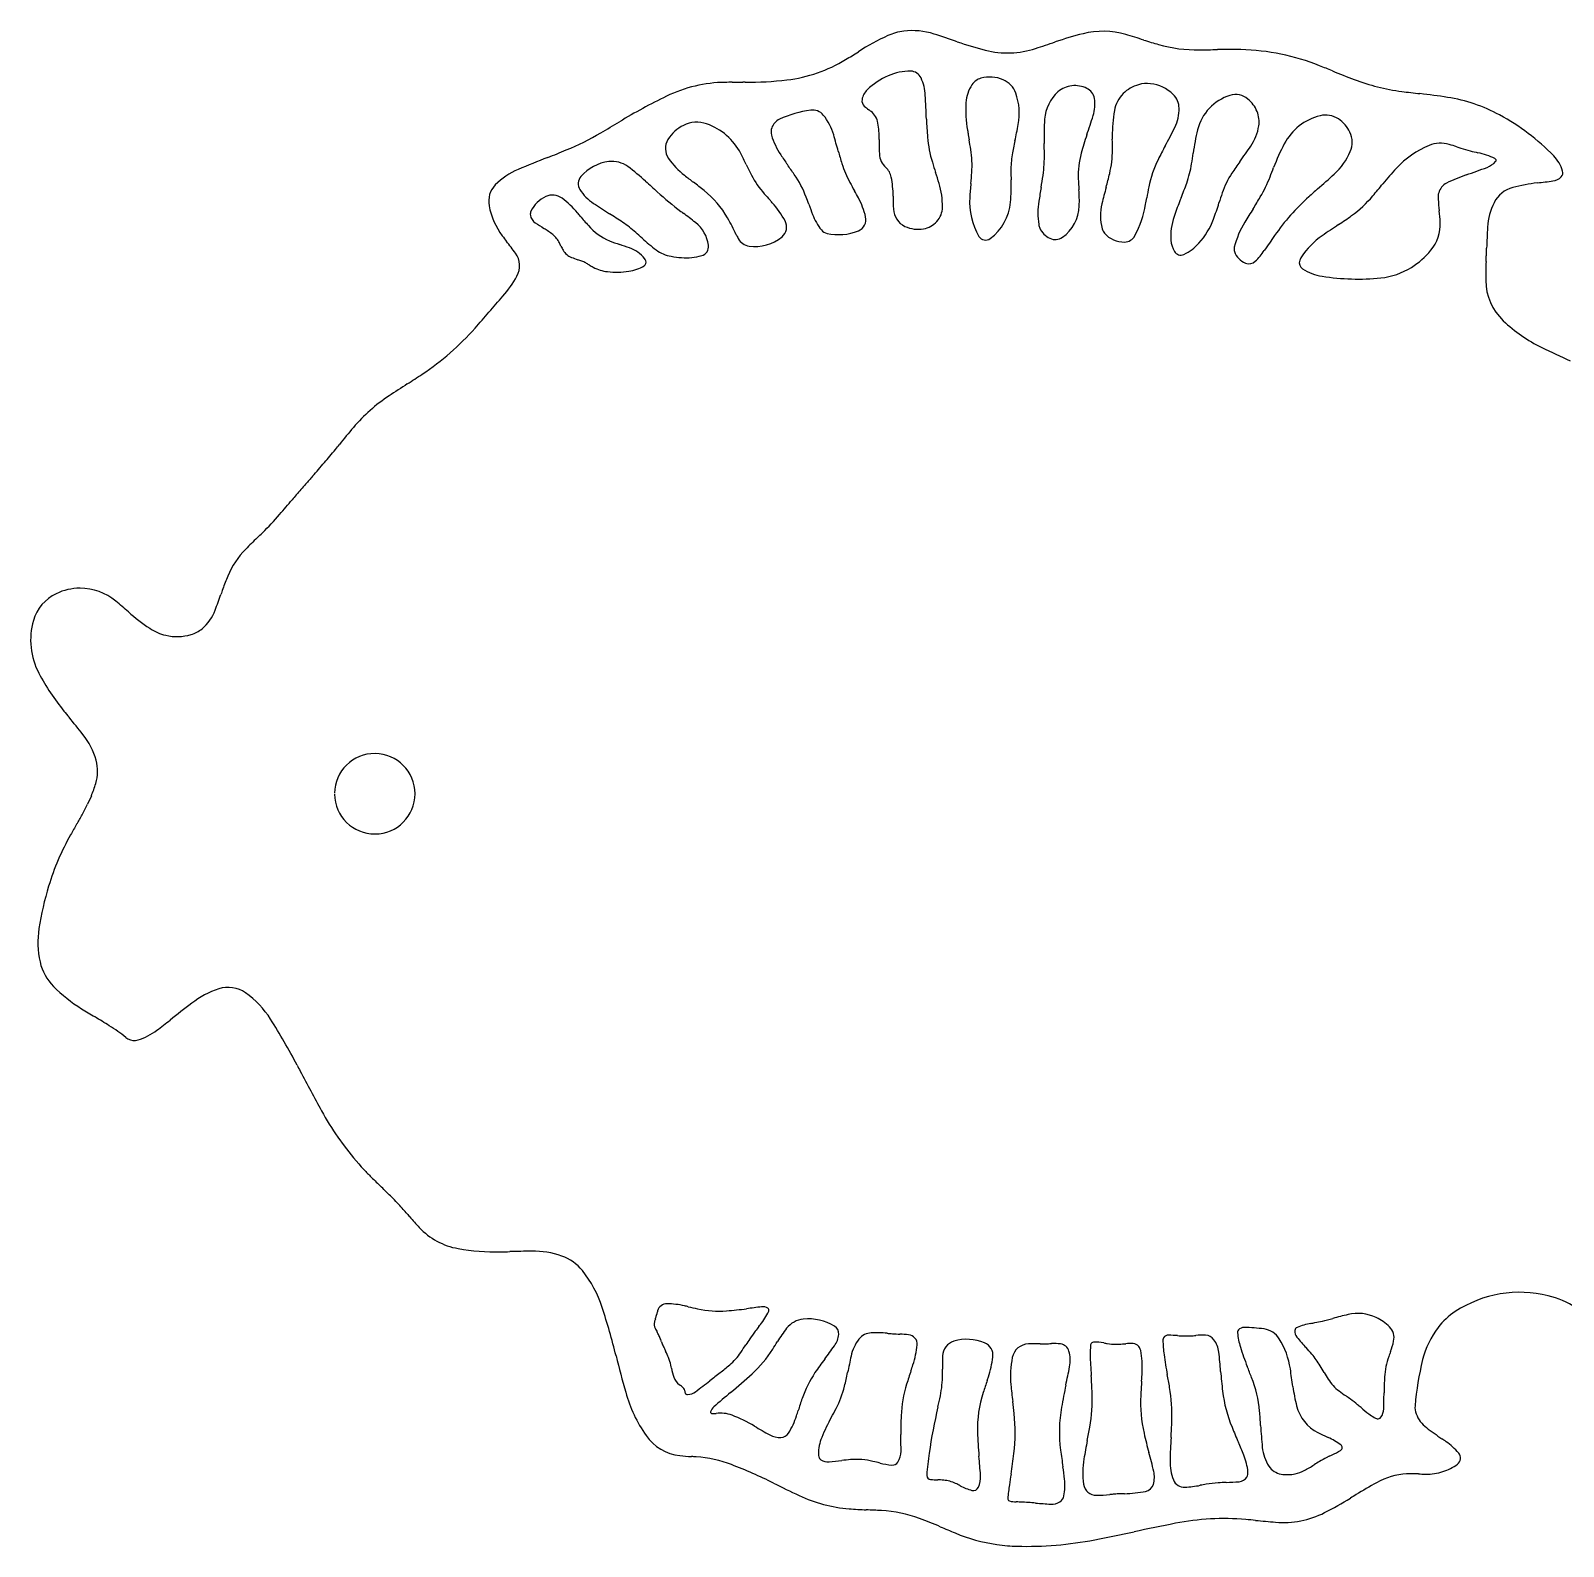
# Model space of a CAD drawing. Extents: x 28 to 914, y -268 to -42.
# Drawn here: x 665.8 to 830.9, y -246.4 to -83.2 of the extents above; entities that cross this region are included whole.
import ezdxf

# ---------------------------------------------------------------- set-up
doc = ezdxf.new("R2010")
doc.units = 0
doc.header["$MEASUREMENT"] = 0
doc.layers.add('cut', color=10, linetype='CONTINUOUS')

msp = doc.modelspace()

# ---------------------------------------------------------------- linework, layer by layer
at = {"layer": 'cut', "linetype": 'Continuous'}
for p, q in [((741.380085, -88.72091), (742.530081, -88.717777)), ((672.337187, -165.579018), (671.934052, -166.494003)), ((698.890652, -202.351328), (699.56389, -203.283585)), ((769.881908, -246.226381), (771.024495, -246.355087))]:
    msp.add_line(p, q, dxfattribs=at)
at = {"layer": 'cut'}
msp.add_line((766.811165, -94.376093), (766.906721, -94.915376), dxfattribs=at)
for centre, radius, start, end in [((769.538962, -108.405841), 27.21038, 114.749043, 122.376649), ((760.528263, -88.859268), 5.686877, 96.70273, 114.749034), ((760.774636, -90.955611), 7.797647, 72.450579, 96.70279), ((732.215437, -181.262067), 102.512397, 70.977399, 72.450567), ((788.624623, -121.243396), 38.916793, 104.053263, 108.665409), ((781.311395, -92.027392), 8.799386, 73.776292, 104.053229), ((758.384067, -170.822077), 90.861952, 72.488986, 73.776294), ((803.232106, -28.677397), 58.189906, 252.489031, 254.132017), ((705.046301, -6.690111), 93.227957, 301.385225, 302.376665), ((778.525457, -46.940234), 39.56847, 250.977359, 255.535669), ((771.049689, -75.921363), 9.63867, 255.535578, 288.26503), ((674.816469, 215.658367), 316.688456, 288.265001, 288.665384), ((791.471229, -70.052043), 15.176193, 254.131986, 270.863505), ((786.456432, 262.668987), 347.935012, 270.863501, 271.184816), ((794.766979, -139.161274), 53.981178, 88.494495, 91.184752), ((795.536522, -109.880658), 24.690451, 68.309494, 88.494468), ((745.458677, -72.934638), 15.629649, 276.698244, 301.385262), ((741.571728, -245.553249), 170.701584, 67.809599, 68.309446), ((846.296247, 11.189365), 106.578049, 247.809613, 249.166361), ((740.776887, -103.514229), 14.788018, 90.581783, 116.012476), ((742.442161, -267.490505), 178.77275, 90.340392, 90.581846), ((742.442161, -267.490505), 178.77275, 89.897507, 89.971822), ((742.830187, -50.553104), 38.164999, 269.897567, 276.698183), ((761.586605, -95.575417), 8.285564, 114.268664, 133.074363), ((760.511491, -93.190813), 5.669803, 89.033183, 114.268725), ((760.58605, -88.772759), 1.25112, 24.641291, 89.033216), ((757.036679, -90.400897), 5.1561, 3.147474, 24.641427), ((770.375539, -91.130011), 3.82063, 145.939506, 176.822259), ((768.64782, -89.961993), 1.735138, 105.689078, 145.939535), ((769.147945, -91.74253), 3.58458, 66.727996, 105.689166), ((769.576134, -90.746947), 2.500822, 19.970422, 66.727997), ((778.238495, -91.715284), 2.6378, 95.885195, 131.885096), ((778.277763, -92.096212), 3.020747, 64.238124, 95.885237), ((786.194468, -92.646125), 3.814513, 105.929314, 134.702609), ((786.072645, -92.219302), 3.370646, 83.621626, 105.929265), ((785.986316, -92.991589), 4.147743, 45.54331, 83.621644), ((816.37318, -67.444545), 22.443147, 249.166377, 262.676406), ((763.02873, -149.112234), 65.525799, 116.012411, 121.036446), ((756.135623, -90.706497), 0.779119, 171.238659, 227.391613), ((757.185755, -90.868343), 1.84165, 133.074438, 171.238589), ((622.048036, -97.82372), 140.348674, 2.090226, 3.14744), ((765.94571, -92.066187), 6.363512, 349.043974, 19.970385), ((779.384323, -92.993006), 4.354044, 131.885032, 175.902851), ((778.954803, -90.693306), 1.463014, 9.580646, 64.238124), ((776.488865, -91.109532), 3.963833, 342.409082, 9.580659), ((785.909981, -92.358663), 3.410079, 134.702681, 169.987016), ((787.401059, -91.54976), 2.12775, 1.237649, 45.543363), ((796.518336, -95.055144), 5.147354, 107.105178, 166.307235), ((795.613229, -92.113997), 2.070088, 50.129627, 107.105158), ((794.705417, -93.200867), 3.486213, 22.51137, 50.129599), ((830.448736, 42.074648), 132.86314, 262.676414, 263.529888), ((807.634049, -159.100115), 69.601166, 81.068773, 83.529876), ((815.717155, -107.665714), 17.535494, 61.587956, 81.06868), ((751.441166, -103.458306), 11.847099, 97.786461, 114.799946), ((750.038054, -93.197306), 1.490611, 39.423691, 97.786455), ((746.600839, -96.023056), 5.940254, 15.943031, 39.42376), ((759.479152, -87.071506), 5.71798, 227.391607, 233.673546), ((749.08304, -101.210419), 11.831608, 52.172443, 53.673571), ((755.112809, -93.444606), 1.999722, 9.746796, 52.172501), ((779.917848, -91.659788), 13.377634, 176.822271, 189.539865), ((683.282032, -61.558819), 101.742964, 341.173784, 342.409069), ((797.275176, -94.365319), 14.951063, 169.98698, 180.731228), ((785.071393, -91.600086), 4.457959, 333.380867, 1.237585), ((795.255107, -92.973046), 2.891182, 351.236155, 22.511298), ((806.15273, -98.132831), 5.984058, 103.947325, 152.248841), ((805.312653, -94.750213), 2.498683, 56.49179, 103.947369), ((812.558831, -113.503914), 24.173234, 44.217059, 61.587884), ((627.730091, 75.738695), 196.893068, 300.352982, 301.036404), ((737.968451, -97.054523), 4.127466, 116.423161, 148.172795), ((737.566876, -96.246377), 3.225045, 70.81311, 116.423159), ((736.473127, -99.38954), 6.553072, 27.234545, 70.813187), ((746.843817, -94.046976), 1.280524, 160.359162, 196.155582), ((747.141647, -94.153268), 1.596753, 114.799975, 160.359149), ((747.680286, -94.721326), 9.541102, 359.095438, 9.74684), ((801.824407, -91.262322), 39.547395, 182.090234, 184.906066), ((829.134134, -83.388665), 63.28409, 189.539806, 189.998401), ((678.555729, -75.148904), 95.375889, 347.973246, 349.043982), ((801.313764, -94.563811), 26.339671, 175.902895, 181.648228), ((726.162857, -62.076243), 70.35085, 331.568039, 333.38084), ((815.150305, -99.594633), 24.324351, 166.307242, 172.358333), ((792.918909, -92.612891), 5.254979, 325.532248, 351.236137), ((804.754246, -95.593613), 3.510187, 25.191025, 56.491811), ((805.633804, -95.179896), 2.538188, 336.987557, 25.191103), ((712.08014, -68.303156), 29.970973, 292.406929, 300.35296), ((736.031345, -95.852195), 1.847559, 148.172753, 215.306418), ((752.999932, -92.263616), 7.689747, 196.155705, 213.746408), ((541.255815, -154.684217), 219.499871, 15.470537, 15.943112), ((776.634587, -95.511189), 19.422029, 179.161107, 182.707433), ((2260.954702, -118.608714), 1503.921836, 179.095649, 179.109171), ((775.276568, -93.541099), 12.901934, 184.906095, 197.044189), ((700.48387, -106.627216), 67.447478, 9.101355, 9.999749), ((813.099302, -103.812674), 42.187131, 167.97327, 170.048237), ((611.085319, -100.037847), 163.967517, 1.278176, 1.648306), ((812.660769, -105.669026), 34.948542, 161.173748, 164.557391), ((901.384921, -93.036791), 119.069285, 180.731118, 180.867253), ((699.553676, -96.092092), 82.785084, 0.054389, 0.867298), ((830.643297, -118.643933), 48.460202, 151.568056, 153.550899), ((724.157744, -45.411592), 88.657979, 324.201615, 325.532237), ((821.210351, -106.055407), 22.998733, 152.248866, 159.193738), ((820.326842, -104.795472), 10.053121, 112.645877, 137.346262), ((817.683231, -98.458907), 3.187211, 72.941358, 112.645896), ((809.662758, -124.596912), 30.528083, 71.306355, 72.94132), ((831.51831, -60.004126), 37.662042, 251.306232, 252.005697), ((787.610162, -265.037158), 180.743224, 111.454423, 112.545785), ((673.987897, 24.083937), 129.90292, 291.454433, 292.406912), ((728.661732, -101.963793), 4.737608, 96.979386, 139.146197), ((728.433429, -100.098871), 2.858764, 53.599223, 96.979377), ((741.75571, -91.798163), 8.862082, 215.306378, 231.544735), ((702.416006, -116.918497), 44.85649, 25.542298, 27.234555), ((800.899875, -60.262247), 65.296101, 213.746403, 214.866412), ((789.723897, -85.915549), 38.3092, 195.47046, 197.561927), ((759.347507, -96.328673), 2.115631, 182.707498, 228.009148), ((820.298781, -79.738445), 59.99241, 197.044193, 198.159848), ((756.413709, -97.667346), 10.804507, 355.91678, 9.10133), ((780.997663, -98.180167), 9.595102, 170.048146, 180.598465), ((760.811485, -96.697156), 14.204087, 351.715833, 1.278217), ((787.438846, -98.701563), 8.781943, 164.557413, 182.65838), ((771.353495, -96.023925), 10.985233, 346.713778, 0.054336), ((797.507952, -102.159981), 11.451125, 153.550965, 169.043707), ((741.217178, -89.675062), 50.27126, 351.044376, 352.358268), ((824.343298, -117.663411), 34.863155, 144.201599, 146.700054), ((801.56151, -93.450276), 6.962571, 312.217927, 336.987627), ((824.331939, -82.128948), 14.399375, 252.005742, 256.174811), ((843.631763, -3.703078), 95.165088, 256.174799, 256.690919), ((819.332592, -106.423133), 10.389918, 66.052389, 76.690985), ((821.885796, -95.700676), 2.331826, 290.466102, 318.072134), ((823.464906, -97.118918), 0.209327, 318.072211, 66.052478), ((827.014325, -99.438176), 4.003794, 16.788037, 44.216967), ((721.111108, -104.856415), 7.307372, 112.545751, 135.979534), ((725.979226, -99.643915), 1.191106, 139.146239, 212.345954), ((716.216212, -116.669445), 23.446243, 47.502348, 53.599243), ((776.812511, -47.655099), 65.232193, 231.544694, 232.609929), ((777.447639, -81.062253), 38.302492, 205.542262, 207.439855), ((752.381835, -94.077244), 10.059183, 207.43994, 221.433634), ((466.873198, -292.991903), 341.811887, 34.648973, 34.866468), ((738.455598, -105.296963), 11.681018, 21.167557, 34.649038), ((764.617102, -93.861552), 11.975, 197.561853, 208.167059), ((756.681729, -99.290267), 1.869016, 11.093587, 48.009112), ((747.960395, -101.000297), 10.756415, 0.155122, 11.093511), ((709.879632, -115.956741), 56.214963, 16.899863, 18.159899), ((720.984813, -95.138159), 46.323564, 354.448832, 355.91673), ((805.347175, -97.92585), 33.945943, 180.598418, 182.213216), ((724.956575, -91.476688), 50.437054, 350.204023, 351.715922), ((743.026981, -89.335039), 40.090776, 344.525182, 346.713815), ((779.554744, -95.716708), 11.460559, 340.30519, 351.044407), ((802.9964, -103.641156), 9.322723, 146.700016, 161.212402), ((785.435525, -93.506847), 14.897518, 329.528483, 338.790457), ((672.325088, -49.612498), 136.226347, 338.790446, 339.245603), ((714.622075, 2.370117), 136.345773, 311.205224, 312.217978), ((841.130749, -123.961676), 38.339972, 137.346274, 140.65247), ((827.168648, -117.768688), 20.216999, 109.364449, 115.903102), ((779.453952, 17.992896), 123.685398, 289.364518, 290.466193), ((829.61141, -97.852771), 1.511144, 277.170639, 315.849686), ((830.241597, -98.464539), 0.632852, 315.849708, 16.78799), ((717.684325, -101.544844), 2.54194, 135.979506, 190.74625), ((729.084785, -97.677165), 4.867055, 212.346045, 236.984131), ((955.301693, 144.267722), 330.460626, 227.502311, 227.796123), ((757.243655, -74.130144), 35.63082, 227.796145, 233.105138), ((694.347875, -155.552955), 70.570471, 51.427048, 52.609852), ((731.899509, -108.467294), 10.344358, 29.751704, 51.427155), ((798.667157, -75.629269), 50.599116, 208.16706, 209.321445), ((699.137174, -131.531867), 63.555682, 28.531439, 29.32143), ((755.462006, -102.10787), 8.57523, 359.670511, 16.899824), ((824.863123, -105.234143), 58.044209, 174.448829, 175.927039), ((752.506043, -99.967996), 18.934636, 354.978897, 2.213179), ((916.982907, -124.63154), 144.430481, 170.204011, 170.791406), ((832.365753, -96.615586), 53.75725, 182.658364, 183.943609), ((760.884847, -101.543284), 17.893305, 358.410921, 3.943472), ((834.271486, -114.596274), 54.585989, 164.525105, 166.440115), ((856.120918, -113.506767), 71.152292, 169.043728, 170.017063), ((749.582559, -84.988278), 43.294992, 338.056874, 340.305318), ((828.049768, -112.164017), 35.786101, 161.212327, 163.025586), ((855.552032, -158.583204), 77.586983, 131.205253, 132.13321), ((727.304146, -30.638067), 108.853069, 319.755066, 320.652542), ((819.250494, -101.139645), 1.83236, 141.961563, 185.097385), ((818.996341, -100.940802), 1.509665, 115.90315, 141.961608), ((826.280192, -103.101058), 3.153732, 104.780563, 153.361865), ((830.257765, -118.176411), 18.744991, 96.519691, 104.780454), ((811.310798, 47.6122), 148.122774, 276.519699, 277.170578), ((722.969501, -100.541776), 7.92146, 190.746277, 216.601105), ((722.627326, -103.96911), 3.230696, 114.347596, 154.870618), ((722.01171, -102.608687), 1.737466, 53.469248, 114.347571), ((717.178689, -109.132812), 9.85672, 40.24563, 53.46924), ((888.367358, 147.447511), 297.197426, 236.984098, 237.383793), ((817.700145, -36.423393), 97.182361, 221.433561, 221.946013), ((632.979084, -202.432764), 151.174201, 41.79013, 41.946204), ((737.784067, -108.758774), 10.607844, 28.852976, 41.790126), ((718.434087, -113.049766), 33.151157, 19.731761, 21.167575), ((850.826099, -65.713791), 107.448792, 199.656451, 200.28464), ((747.737844, -105.109326), 8.236827, 13.317563, 28.531498), ((798.700143, -100.863011), 39.983518, 180.154998, 182.160757), ((760.893322, -102.289469), 2.149797, 182.160786, 244.851529), ((761.72591, -102.14389), 2.311223, 317.188961, 359.670461), ((774.17053, -101.6245), 7.223263, 175.927025, 210.711684), ((765.883141, -101.1433), 5.506007, 306.732546, 354.978833), ((782.354476, -102.805778), 8.044345, 170.791343, 188.855868), ((774.512367, -101.921331), 4.260543, 304.86869, 358.410866), ((786.605617, -103.100015), 5.553357, 166.440028, 194.488668), ((774.178788, -99.727348), 11.936057, 332.518918, 349.681229), ((667.68718, -80.338449), 120.178341, 349.681205, 350.016958), ((853.343219, -126.790497), 68.569659, 158.05691, 159.565372), ((764.735418, -92.837799), 30.412159, 339.518229, 343.025602), ((1056.816607, -264.198571), 305.684377, 148.030721, 148.346077), ((748.613041, -71.841322), 57.620934, 328.030729, 329.528419), ((820.134027, -119.431032), 24.791835, 132.133109, 145.074371), ((800.514587, -92.604187), 12.938688, 305.971507, 319.755126), ((873.109304, -96.335369), 55.905019, 185.097368, 186.407135), ((829.492334, -104.712256), 6.747312, 153.361844, 176.659768), ((720.42087, -102.934151), 0.793568, 154.870614, 189.08781), ((720.789867, -102.875127), 1.167256, 189.087822, 237.204561), ((793.980952, 10.714902), 136.295454, 237.204524, 237.670224), ((637.251109, -176.785995), 114.572389, 40.004971, 40.245613), ((788.105426, -50.181993), 82.368206, 220.004915, 220.939519), ((694.656437, -155.261066), 62.185941, 55.824884, 57.383763), ((721.767573, -115.330933), 13.92178, 48.575223, 55.824845), ((792.530428, -27.124077), 94.407744, 233.105036, 233.294799), ((702.446386, -147.958079), 56.310505, 51.597197, 53.294725), ((735.082578, -106.785581), 3.77199, 7.728595, 51.597113), ((717.029645, -116.966711), 27.471908, 25.51299, 29.751707), ((745.871772, -104.302779), 1.373838, 309.576993, 28.853035), ((755.548115, -100.929152), 5.871157, 200.284648, 218.954437), ((754.487039, -103.511698), 1.301118, 291.789517, 13.317497), ((761.532904, -101.965089), 2.574322, 280.461816, 317.188862), ((796.083369, -105.456346), 7.464533, 159.565383, 180.000029), ((785.75004, -100.687231), 7.979417, 317.825105, 339.518272), ((804.618021, -108.7176), 9.41008, 148.346038, 166.340866), ((782.690487, -68.04575), 43.283628, 303.706567, 305.97151), ((813.292911, -104.023058), 4.365726, 320.208583, 2.853231), ((797.750918, -104.79765), 19.927009, 2.853196, 6.407083), ((737.949093, -89.416468), 26.580523, 216.601162, 218.219168), ((715.171633, -113.80577), 11.069083, 51.584264, 57.670166), ((720.443805, -107.157699), 2.584235, 25.898504, 51.584288), ((730.430884, -100.210921), 6.018705, 220.939501, 247.75103), ((702.834283, -136.787817), 42.537638, 47.334662, 48.575218), ((743.97659, -92.148186), 18.169742, 227.334628, 233.565498), ((751.545692, -100.493789), 10.773546, 205.51301, 207.986945), ((743.413743, -104.815246), 1.564659, 207.986994, 261.949991), ((743.834751, -101.838435), 4.571094, 261.950054, 309.577033), ((751.824468, -103.939603), 1.0828, 218.954387, 257.59468), ((752.830226, -99.367164), 5.764546, 257.594706, 291.78949), ((761.397077, -101.216418), 3.335211, 244.851622, 280.421015), ((768.677375, -104.887612), 0.834002, 210.711635, 306.732543), ((775.847222, -103.819653), 1.45858, 188.855837, 204.284015), ((776.573236, -103.492084), 2.255071, 204.284142, 244.468162), ((776.180207, -104.314909), 1.343197, 244.468182, 304.868672), ((782.382798, -104.191221), 1.191828, 194.488574, 220.986958), ((783.586508, -103.145335), 2.786443, 220.986921, 271.337264), ((783.621373, -104.638885), 1.292486, 271.337281, 332.518935), ((791.178759, -105.456351), 2.559923, 179.999983, 186.313755), ((900.230866, -175.36074), 122.483369, 145.074333, 145.986248), ((809.71575, -112.181024), 8.413794, 124.600865, 146.486855), ((882.841127, -218.178533), 137.187987, 123.706448, 124.600945), ((906.425743, -109.202472), 83.811645, 176.659727, 178.216773), ((678.035173, -136.596602), 49.679839, 36.388091, 38.219226), ((716.181651, -108.484827), 2.293917, 331.057056, 36.388048), ((675.921522, -128.775202), 52.077165, 25.483534, 25.898584), ((729.161691, -103.399733), 6.901051, 205.483464, 209.590444), ((724.682308, -105.943384), 1.749835, 209.590554, 249.34201), ((736.035404, -86.510885), 20.820786, 247.751095, 251.001611), ((672.779431, -270.235906), 173.488764, 70.629141, 71.001563), ((729.118912, -109.991182), 3.628502, 39.064292, 70.629109), ((735.47073, -103.670723), 3.847783, 233.565476, 260.144812), ((737.811689, -106.415202), 1.017861, 286.076101, 7.728511), ((791.798867, -105.387732), 3.183816, 186.313897, 209.130401), ((789.70428, -106.55502), 0.78593, 209.130403, 296.07493), ((787.707536, -102.474641), 5.328669, 296.074935, 317.936853), ((796.277837, -106.690784), 0.827152, 166.340818, 198.997965), ((797.435016, -106.292383), 2.050992, 198.997912, 248.439773), ((792.888172, -102.917595), 7.017454, 313.657339, 325.972088), ((809.735752, -101.060241), 8.995161, 302.417368, 320.208553), ((773.280885, -105.293995), 49.389741, 357.366523, 357.918624), ((727.841182, -103.642404), 94.859449, 357.918513, 358.21668), ((735.60229, -76.98038), 32.703051, 249.34195, 250.613674), ((719.626099, -122.38182), 15.427286, 68.955797, 70.613679), ((723.753297, -111.654841), 3.93373, 61.916338, 68.955774), ((720.564373, -117.631268), 10.707718, 59.705483, 61.916344), ((733.940704, -94.735405), 15.809197, 239.70546, 241.583803), ((728.385621, -105.002396), 4.13572, 241.583676, 263.770762), ((729.663914, -104.919424), 4.200004, 277.947805, 302.169421), ((731.66606, -108.102543), 0.439575, 302.169397, 21.842346), ((731.230973, -108.276939), 0.908313, 21.84242, 39.064212), ((737.025728, -94.735418), 12.917386, 260.132847, 265.104195), ((736.43459, -101.636626), 5.990907, 265.10424, 286.076038), ((797.046535, -107.275566), 0.993842, 248.439752, 313.657389), ((803.258703, -108.158044), 0.783568, 160.221614, 236.80471), ((804.094659, -108.45865), 1.67193, 146.48689, 160.22164), ((805.740998, -104.364011), 5.317493, 236.804763, 261.195208), ((810.520033, -102.295216), 7.532198, 275.713339, 302.417257), ((855.603301, -109.689024), 33.049074, 177.101932, 180.641384), ((724.166486, -103.035283), 98.55605, 357.102, 357.366707), ((707.018496, -103.417537), 12.764869, 319.106176, 331.057086), ((728.951588, -99.817227), 9.351686, 263.770762, 277.947795), ((808.77032, -84.806512), 25.108211, 261.195238, 275.71333), ((828.647326, -109.990787), 6.09141, 180.641394, 226.469645), ((338.71401, 215.547498), 499.988522, 318.584629, 319.106248), ((691.968855, -96.057015), 28.940374, 303.605044, 318.584628), ((835.841592, -102.417693), 16.536946, 226.46955, 244.003065), ((897.942208, 24.92408), 158.214091, 244.002962, 245.229309), ((635.811498, -11.549405), 130.405564, 302.759788, 303.605011), ((801.599069, -269.198496), 175.974221, 122.759754, 123.524306), ((714.588404, -137.860796), 18.429156, 123.52433, 139.546267), ((759.349391, -176.02779), 77.253177, 139.546285, 141.301106), ((654.077503, -92.350602), 57.221972, 319.270307, 321.124817), ((524.061894, 12.465772), 224.226555, 321.124827, 321.301068), ((553.860326, -6.060004), 189.470034, 318.689598, 319.270347), ((775.787483, -202.477741), 106.891587, 138.747192, 139.582561), ((1551.280658, -882.636502), 1138.39806, 138.689582, 138.747106), ((525.748169, 8.491449), 220.258593, 319.256034, 319.795301), ((833.074037, -251.262624), 182.135949, 139.582529, 139.795211), ((668.958962, -114.880554), 31.234831, 314.289912, 319.255991), ((733.910632, -183.33619), 63.127186, 133.821853, 135.390358), ((622.998929, -67.766801), 97.052993, 313.821852, 314.289844), ((695.526243, -145.471302), 9.209553, 135.390336, 157.3985), ((711.893134, -152.284707), 26.937995, 157.398454, 160.496363), ((671.136118, -149.210534), 5.993973, 90.130889, 115.585804), ((671.136128, -149.217449), 6.000888, 50.22108, 90.130835), ((2519.224888, -786.990383), 1942.479512, 160.649208, 160.665709), ((707.846848, -150.851728), 22.645459, 160.495947, 160.648812), ((670.547103, -147.980369), 4.630065, 115.585876, 163.780435), ((632.113145, -196.089209), 66.990683, 48.698795, 50.221006), ((616.119857, -119.253587), 74.36981, 339.267971, 340.665742), ((673.414096, -148.814359), 7.615896, 163.780511, 207.951348), ((691.29449, -128.727335), 22.675663, 228.698829, 236.025379), ((681.101507, -143.849632), 4.889019, 310.283613, 339.268036), ((681.53994, -143.202864), 5.220229, 236.025461, 256.864072), ((681.578145, -143.039132), 5.38836, 256.864124, 286.215645), ((682.185957, -145.129118), 3.211785, 286.21571, 310.283658), ((688.484892, -140.817434), 24.676954, 207.951446, 219.297732), ((1082.376121, 181.552174), 533.668569, 219.297683, 219.39096), ((571.485761, -237.962932), 127.392611, 38.320913, 39.390962), ((665.180708, -163.911587), 7.967551, 15.747071, 38.320973), ((668.624632, -162.94049), 4.389334, 342.619164, 15.747075), ((702.872702, -165.355079), 4.335, 180.660851, 179.339149), ((656.482175, -159.139727), 17.11274, 337.896159, 342.619139), ((656.482175, -159.139727), 17.11274, 330.297992, 334.548023), ((577.472092, -114.069395), 108.073875, 329.671129, 330.297943), ((693.969085, -183.261406), 27.412266, 150.514548, 163.124298), ((746.948953, -213.21822), 88.275039, 149.671157, 150.514547), ((700.229812, -185.160669), 33.954736, 163.124285, 171.04445), ((676.105926, -181.359), 9.533135, 171.044466, 192.806227), ((672.118154, -182.265453), 5.443638, 192.806251, 224.784712), ((680.110875, -174.332577), 16.704816, 224.784701, 238.060847), ((689.238549, -195.879208), 10.018238, 108.497714, 127.453422), ((687.086729, -189.447251), 3.235879, 54.788067, 108.497662), ((806.193388, -348.554145), 202.341067, 127.453492, 128.288631), ((683.161333, -195.009387), 10.043675, 32.364852, 54.788038), ((728.713589, -96.367849), 108.578221, 238.060849, 238.962909), ((603.036237, -305.223828), 135.174967, 58.197465, 58.962934), ((625.404278, -119.542103), 89.431477, 307.141843, 308.288666), ((633.075534, -226.751713), 69.340914, 27.64274, 32.364848), ((664.989144, -205.313818), 17.615736, 51.088079, 58.19735), ((675.430163, -185.587867), 6.578402, 287.160634, 307.141833), ((677.054435, -190.367509), 1.592683, 231.087956, 241.004704), ((676.959184, -190.539379), 1.396184, 241.004704, 287.160649), ((2520.972598, 762.012937), 2061.811558, 207.64279, 207.663188), ((940.673228, -66.361542), 277.560909, 207.66437, 208.664748), ((724.650786, -184.457632), 31.36509, 208.664831, 214.784904), ((724.650786, -184.457632), 31.36509, 216.885652, 222.957384), ((722.216598, -186.724164), 28.039065, 222.957387, 225.294516), ((784.231859, -124.068236), 116.196072, 225.294452, 226.045941), ((641.928122, -271.664821), 88.828574, 45.029794, 46.045985), ((685.334661, -228.213137), 27.410527, 41.60975, 45.029825), ((647.814747, -261.536168), 77.591882, 41.143293, 41.60968), ((2550.781766, 1401.065784), 2449.368491, 221.143367, 221.155743), ((727.181434, -192.888915), 27.34253, 221.156151, 221.273722), ((746.406633, -176.015379), 52.922298, 221.273236, 222.935243), ((713.156454, -206.951499), 7.506245, 222.935174, 260.041809), ((715.973608, -190.906374), 23.796806, 260.041723, 271.010524), ((729.844025, -725.559873), 511.032986, 91.128117, 91.393282), ((719.963148, -223.785857), 9.161693, 70.505042, 91.12816), ((713.686632, -61.247538), 153.47581, 271.010505, 271.393241), ((721.357011, -219.848607), 4.984997, 38.910313, 70.505036), ((715.663209, -224.444601), 12.302273, 17.805961, 38.91025), ((826.228374, -231.752463), 12.693971, 76.057961, 123.169701), ((826.782513, -229.520311), 10.394065, 57.922828, 76.057958), ((647.253916, -246.416314), 84.153422, 14.106835, 17.805987), ((740.08504, -222.986901), 7.019488, 163.966351, 166.913254), ((734.337819, -221.335258), 1.039649, 89.409522, 163.966319), ((734.255611, -229.313517), 9.018331, 77.204807, 89.409634), ((690.745029, -420.899754), 205.483231, 77.092922, 77.204763), ((755.287962, -139.249411), 83.467813, 257.093074, 257.802851), ((739.96888, -210.12004), 10.960432, 257.802857, 274.185097), ((738.050075, -183.897946), 37.252637, 274.185146, 277.516317), ((774.028833, -456.583546), 237.796282, 97.120979, 97.51632), ((737.644991, -217.27742), 8.571198, 322.149862, 333.516495), ((744.67705, -221.634776), 1.021174, 57.442909, 97.120984), ((745.090633, -220.987004), 0.252629, 333.516245, 57.442721), ((823.413107, -227.4453), 7.548354, 123.169757, 142.442502), ((733.906712, -222.501227), 0.939805, 164.73426, 206.899299), ((737.777947, -223.557799), 4.952635, 160.756622, 164.734154), ((729.288415, -220.594244), 4.039295, 340.756907, 342.892603), ((730.352984, -220.92189), 2.925447, 342.892436, 345.759597), ((721.097654, -218.572937), 12.474202, 345.759382, 346.912851), ((794.867267, -262.322004), 64.252512, 141.981279, 142.550798), ((672.66842, -166.785213), 90.859823, 321.981143, 322.149822), ((749.297359, -224.53425), 2.599097, 95.675638, 142.127861), ((749.582291, -227.401154), 5.480125, 59.022158, 95.675718), ((751.920067, -223.507033), 0.938167, 354.803192, 59.022233), ((796.524183, -223.704124), 0.862089, 88.978961, 135.464388), ((796.20858, -241.410246), 18.571025, 82.364625, 88.978846), ((802.392276, -223.20543), 0.394911, 112.507792, 175.788527), ((805.015147, -229.535228), 7.24661, 100.302551, 112.507606), ((794.906358, -173.923939), 49.275978, 280.302491, 280.803713), ((800.966918, -205.683552), 16.94328, 280.803859, 283.624273), ((792.126088, -169.207157), 54.475768, 283.624173, 284.85327), ((820.884039, -277.643105), 57.708787, 103.182838, 104.853324), ((808.783307, -225.981766), 4.649183, 64.810553, 103.182849), ((808.588265, -226.396442), 5.107438, 45.067022, 64.810519), ((811.0295, -223.949491), 1.650966, 347.070212, 45.067079), ((824.844219, -228.545728), 9.353631, 142.442442, 166.184851), ((741.547377, -218.625021), 9.507462, 206.899259, 209.915363), ((727.100231, -226.9377), 7.160492, 28.691163, 29.915677), ((729.78317, -225.469362), 4.102032, 22.067665, 28.691046), ((717.058798, -230.627868), 17.832284, 20.486438, 22.067776), ((744.699333, -220.300968), 11.674394, 200.486361, 201.565576), ((775.414162, -245.746467), 38.770265, 146.021697, 147.161186), ((757.18867, -233.46329), 16.79198, 142.550662, 146.021604), ((703.359968, -198.096526), 50.302626, 327.415211, 328.519865), ((759.52153, -232.485579), 15.551213, 142.127831, 148.519924), ((750.347622, -223.364019), 2.517102, 324.219388, 354.803226), ((758.518982, -226.833422), 4.426303, 141.882433, 168.135207), ((756.43027, -225.194627), 1.771427, 92.389429, 141.882458), ((756.883979, -236.067606), 12.653868, 84.64052, 92.389456), ((763.665523, -163.780569), 59.950574, 264.640537, 265.0714), ((759.872272, -207.665213), 15.9023, 265.103503, 267.037991), ((759.165649, -221.344281), 2.204994, 267.007571, 267.249818), ((933.219415, 3399.713447), 3627.443438, 267.248077, 267.254036), ((758.305442, -247.150123), 23.612408, 84.943693, 87.25401), ((760.297942, -224.630651), 1.004961, 354.817774, 84.943615), ((765.777784, -225.989117), 1.734754, 107.046516, 177.48302), ((766.687942, -228.957475), 4.839515, 67.123473, 107.046567), ((767.994489, -225.860907), 1.478594, 353.024817, 67.123463), ((780.304155, -224.750208), 0.314513, 92.669826, 160.151214), ((780.524594, -229.477293), 5.046735, 79.706063, 92.669942), ((784.889227, -205.445925), 19.377775, 259.706006, 260.804931), ((784.991222, -239.535652), 14.990545, 92.236302, 94.570909), ((784.444051, -225.523864), 0.968077, 10.728571, 92.236211), ((788.386024, -224.210189), 0.600901, 169.62323, 180.31328), ((799.430718, -224.149885), 11.64576, 180.312857, 188.088348), ((788.186885, -224.173728), 0.398451, 146.362662, 169.622707), ((788.380251, -224.302381), 0.630706, 87.978977, 146.362776), ((787.366582, -253.027782), 29.373987, 86.100858, 87.978971), ((792.959629, -170.966974), 52.877204, 266.100927, 266.465787), ((790.251468, -214.815231), 8.945395, 266.465812, 273.221777), ((789.163431, -195.486056), 28.305169, 273.221775, 274.365847), ((792.040024, -233.164314), 9.482738, 87.980629, 94.365851), ((792.332697, -224.863764), 1.17703, 36.164214, 87.980713), ((791.025658, -225.819123), 2.795999, 6.455941, 36.16427), ((796.333575, -223.366395), 0.526805, 174.028342, 186.477228), ((796.162774, -223.348526), 0.355073, 135.464418, 174.028755), ((804.104479, -222.484078), 8.347639, 186.477656, 197.23654), ((798.371855, -225.27325), 2.289673, 31.762159, 82.364575), ((793.016074, -228.589085), 8.588813, 8.551366, 31.762188), ((802.993327, -223.249691), 0.997589, 175.788454, 219.360024), ((825.552599, -204.745671), 30.174969, 219.359979, 222.206975), ((803.294697, -222.173764), 9.586985, 340.159525, 347.07028), ((906.293912, -181.31696), 182.941402, 194.106881, 195.377689), ((741.600841, -221.525567), 8.342683, 201.565755, 204.876534), ((798.593245, -195.099082), 71.163804, 204.87643, 205.200037), ((719.2848, -232.418873), 16.486616, 22.542801, 25.200061), ((730.094518, -227.931864), 4.782632, 12.254894, 22.542655), ((736.908636, -221.916266), 6.497608, 310.301966, 326.222868), ((693.327777, -192.766576), 58.928473, 326.222844, 327.161114), ((734.552282, -218.033165), 13.283306, 312.515912, 327.415166), ((681.678183, -173.873531), 87.162246, 323.057066, 324.219473), ((1353.209166, -351.772665), 612.099101, 168.13521, 168.305493), ((751.716454, -223.852354), 9.621671, 341.697384, 354.817746), ((786.858939, -226.915811), 22.836268, 177.482991, 181.060249), ((758.631414, -224.715377), 10.911483, 341.514125, 353.024785), ((781.335884, -228.055905), 9.978148, 168.640899, 185.486167), ((773.344006, -226.450396), 1.826598, 91.884397, 168.640889), ((774.504221, -261.714644), 37.109928, 89.910252, 91.884386), ((774.630978, -180.793097), 43.811718, 269.91025, 270.802913), ((775.126435, -216.147469), 8.453876, 270.803009, 272.15632), ((766.891186, 2.592484), 227.348796, 272.156095, 272.239747), ((776.007288, -230.490624), 5.912514, 82.722587, 92.2399), ((776.620284, -225.690417), 1.073324, 16.095686, 82.722525), ((774.194132, -226.390487), 3.59846, 348.954996, 16.095613), ((797.519965, -225.782266), 17.568727, 176.74193, 183.527434), ((780.475309, -224.811992), 0.496477, 160.151286, 176.741917), ((782.70636, -218.930647), 5.717518, 260.805024, 270.063337), ((782.701566, -214.568307), 10.07986, 270.063173, 274.198792), ((783.03222, -219.073265), 5.562784, 274.199557, 274.537602), ((740.298877, 319.476504), 545.805314, 274.53686, 274.571008), ((776.168232, -227.091873), 9.391131, 356.606119, 10.728586), ((832.66903, -219.426324), 45.218031, 188.088279, 190.832616), ((737.946502, -231.825418), 56.213903, 4.339757, 6.455974), ((824.188487, -216.252971), 29.37605, 197.236595, 201.55504), ((775.120053, -250.486302), 37.910617, 40.779184, 42.206977), ((797.145807, -231.488127), 8.823429, 30.778192, 40.77912), ((819.633522, -228.656411), 7.981032, 160.405033, 176.545104), ((941.114532, -271.902076), 136.92995, 160.159481, 160.404936), ((707.375729, -232.866676), 28.031197, 11.604798, 12.254988), ((742.188501, -225.717621), 7.508051, 191.60466, 199.435091), ((819.150553, -329.329747), 128.756917, 127.893251, 128.512274), ((719.388263, -201.258355), 33.584739, 308.008571, 310.301929), ((700.085931, -180.44061), 64.284576, 309.768308, 312.515853), ((759.627997, -234.093428), 11.30242, 145.637389, 161.417788), ((783.107484, -250.147737), 39.745822, 143.057049, 145.637313), ((715.656696, -219.80568), 38.968052, 346.076589, 348.305554), ((834.887171, -252.484775), 78.335676, 161.424691, 162.515595), ((622.721881, -181.185019), 145.489626, 341.424684, 341.697412), ((712.114781, -228.299112), 51.92069, 0.429326, 1.060266), ((665.850058, -205.242177), 113.98727, 347.940626, 348.954983), ((961.81731, -215.654411), 182.177934, 183.527445, 183.891387), ((628.507454, -218.334672), 157.311359, 356.242733, 356.605988), ((842.408486, -223.897942), 48.548452, 184.339806, 186.874926), ((398.036495, -384.591757), 428.819833, 21.38315, 21.555037), ((633.795646, -252.530767), 169.599212, 7.903265, 8.551393), ((772.834533, -245.96797), 37.120141, 29.513282, 30.77813), ((818.75526, -219.973251), 15.647639, 209.513178, 212.722907), ((847.273354, -234.061169), 32.45095, 166.184802, 175.07631), ((736.731335, -227.643151), 1.721141, 199.435044, 232.862959), ((739.891784, -223.469885), 6.95608, 232.863029, 234.210381), ((734.346026, -231.162203), 2.526914, 43.871582, 54.210347), ((735.878495, -229.68894), 0.401129, 0.000153, 43.871764), ((711.119786, -193.635473), 44.68929, 306.059566, 308.559626), ((743.082077, -226.604664), 10.712473, 332.311443, 346.076565), ((772.59613, -232.863104), 13.027301, 162.515673, 177.786195), ((753.181916, -227.991397), 10.852402, 348.128129, 0.429395), ((946.923518, -288.691338), 187.95152, 161.33614, 161.754399), ((650.238766, -188.477946), 125.201105, 341.33628, 341.514355), ((850.630823, -221.400403), 79.591971, 185.486197, 186.793444), ((843.459801, -243.186664), 67.630474, 167.94066, 169.994085), ((724.575885, -231.792078), 55.611717, 1.921833, 3.891384), ((909.209871, -236.76867), 123.995697, 176.242717, 176.952953), ((716.564211, -241.643057), 72.993272, 9.739917, 10.832654), ((771.294207, -232.248652), 17.462854, 357.810989, 9.739957), ((785.061374, -233.049643), 13.183851, 5.247156, 21.383122), ((821.859322, -226.42389), 20.267887, 187.903163, 193.917381), ((809.588075, -225.863649), 4.751122, 212.722974, 233.415654), ((849.059, -230.432865), 37.460085, 176.545159, 179.176753), ((744.339611, -225.858761), 14.973644, 195.377697, 215.173742), ((736.977169, -229.68894), 0.697545, 179.999944, 197.932816), ((736.553952, -229.825903), 0.252717, 197.93275, 274.603783), ((736.4399, -228.409536), 1.673669, 274.60376, 306.059511), ((804.078401, -305.396911), 98.283905, 129.768239, 131.158218), ((815.873341, -253.002627), 70.641248, 161.417798, 162.530244), ((707.92683, -218.477833), 57.096653, 346.910009, 348.128106), ((780.156475, -233.714021), 12.356098, 161.754346, 181.869958), ((629.853226, -247.70084), 142.746645, 6.268585, 6.793413), ((762.408518, -230.522587), 17.757791, 350.100911, 1.921767), ((799.974512, -230.953942), 14.605684, 176.952952, 193.010467), ((808.927271, -227.934751), 14.824757, 186.874917, 202.45549), ((829.133791, -199.530301), 37.545637, 233.415647, 234.845043), ((775.130424, -276.212899), 56.244471, 54.253771, 54.845063), ((800.369972, -241.148098), 13.040593, 49.977736, 54.253797), ((724.670917, -331.291653), 130.752986, 49.766914, 49.977762), ((651.640291, -227.59635), 159.979001, 358.560347, 359.176848), ((739.176216, -231.978934), 0.124592, 165.511249, 259.882138), ((740.111623, -232.220647), 1.090724, 131.158188, 165.511407), ((739.438246, -230.510533), 1.616189, 259.882282, 278.143125), ((740.14298, -235.435676), 3.359119, 68.790924, 98.143122), ((735.432889, -247.573364), 16.378659, 59.373202, 68.790991), ((740.573487, -229.884851), 8.124172, 327.712012, 342.265257), ((626.515327, -193.408045), 127.873164, 342.265265, 342.5302), ((771.260334, -243.072797), 21.904959, 151.249396, 157.498129), ((700.835946, -204.435653), 58.422018, 331.249365, 332.311392), ((799.808655, -233.915086), 40.260152, 177.786173, 180.654937), ((822.965052, -245.22693), 61.010531, 166.909965, 171.671705), ((752.916832, -234.182788), 18.942812, 353.173132, 6.268594), ((791.814013, -234.074602), 15.187007, 169.994156, 187.491899), ((746.78854, -236.564479), 51.617741, 3.502159, 5.247125), ((806.436095, -230.245719), 4.378195, 193.91737, 243.570434), ((823.709893, -214.231986), 22.582217, 229.76699, 232.532867), ((813.658636, -227.346588), 6.058884, 232.532992, 238.962412), ((811.105534, -231.589354), 1.107177, 238.962458, 258.091828), ((810.955397, -232.301299), 0.379573, 258.09185, 324.240679), ((809.946723, -231.574906), 1.622583, 324.240613, 358.560445), ((816.931223, -231.447296), 1.996439, 175.076194, 200.784383), ((818.176568, -230.974622), 3.32847, 200.784392, 232.852973), ((769.472321, -190.077272), 50.438132, 239.373172, 241.529951), ((746.535923, -232.373565), 2.323116, 241.530067, 272.207778), ((746.586454, -233.684325), 1.011382, 272.20784, 327.711949), ((395.210187, -238.539984), 364.364748, 0.372324, 0.654907), ((814.006626, -232.608863), 46.224285, 181.869958, 185.109017), ((704.741602, -220.458949), 76.29624, 348.994353, 350.10084), ((833.771995, -223.144616), 49.293657, 193.010533, 195.507843), ((706.656252, -229.777961), 82.148011, 356.566102, 357.811012), ((891.540079, -193.790659), 104.215445, 202.455444, 203.42855), ((874.280904, -228.761824), 76.113164, 183.502208, 185.277654), ((828.371293, -186.114829), 53.65992, 243.570394, 244.869161), ((845.151829, -195.367808), 47.999601, 232.852907, 235.313322), ((736.326355, -231.505991), 5.170407, 215.173759, 263.451387), ((755.345541, -236.480071), 4.678681, 157.49806, 180.000012), ((909.007003, -218.662523), 133.389077, 187.491978, 188.272802), ((863.732173, -251.379869), 85.673217, 168.994339, 170.345358), ((870.181116, -239.590074), 81.67097, 176.566204, 178.315525), ((732.879929, -262.542889), 68.700466, 22.19347, 23.428526), ((802.880817, -235.357329), 4.409098, 185.277611, 213.454479), ((801.801519, -242.755844), 8.903308, 54.738324, 64.869177), ((800.485187, -225.187236), 12.65641, 295.892057, 300.541544), ((806.734487, -235.778873), 0.358585, 300.541505, 54.738294), ((791.847539, -272.387363), 45.666611, 54.625406, 55.313412), ((813.570728, -241.79112), 8.142925, 41.736368, 54.625314), ((738.41373, -213.322569), 23.473247, 263.451373, 266.526138), ((728.452387, -377.41821), 140.924466, 86.315306, 86.526154), ((736.679096, -249.672289), 12.913922, 68.936357, 86.315386), ((722.621568, -286.172107), 52.02723, 63.516246, 68.936332), ((751.683358, -236.480069), 1.016498, 180.000155, 196.163715), ((751.282831, -236.596161), 0.599486, 196.163487, 235.564415), ((751.697041, -235.992025), 1.331982, 235.564479, 275.142474), ((746.91602, -182.866876), 54.671832, 275.142504, 276.584047), ((756.479217, -265.721432), 28.732797, 94.67128, 96.583998), ((754.762648, -244.713461), 7.654812, 76.517016, 94.671276), ((732.544638, -337.379928), 102.947594, 76.083246, 76.517089), ((759.26012, -229.562841), 8.130043, 256.083309, 265.237512), ((758.642926, -236.97096), 0.696258, 265.237589, 327.581453), ((757.407359, -236.18629), 2.159929, 327.581589, 0.372338), ((797.538314, -241.504814), 35.312805, 171.671595, 175.505242), ((632.410465, -248.844889), 136.096241, 4.244853, 5.109098), ((710.515553, -229.106513), 61.646877, 351.105212, 353.173076), ((788.147661, -238.521538), 9.002785, 170.345418, 187.735384), ((731.897085, -251.412063), 56.430256, 13.387058, 15.507858), ((793.685866, -237.340493), 5.14265, 178.315528, 201.946833), ((790.482096, -239.043539), 6.489301, 5.598283, 22.193474), ((795.9975, -224.896442), 15.082967, 297.64932, 302.317364), ((818.446702, -260.383796), 26.908924, 120.838187, 122.317314), ((810.362386, -246.842785), 11.13822, 116.312333, 120.838112), ((820.451953, -267.246209), 33.900009, 115.789264, 116.312488), ((721.132602, -61.694989), 194.388487, 295.789137, 295.890207), ((816.191922, -232.952164), 5.698497, 287.953748, 305.648796), ((819.035092, -236.916324), 0.820158, 305.648777, 41.736423), ((762.829537, -238.776374), 0.496952, 175.504687, 182.918923), ((762.77638, -238.77908), 0.443725, 182.919517, 265.203166), ((763.97878, -224.450865), 14.822304, 265.203073, 268.342685), ((721.283163, -1700.143291), 1461.487641, 88.331976, 88.342747), ((763.775436, -240.9711), 1.696877, 88.018709, 88.334981), ((763.58897, -246.350286), 7.079293, 85.275429, 88.015641), ((763.880157, -242.827037), 3.544032, 63.922595, 85.275465), ((765.458429, -238.969734), 2.682301, 335.913558, 4.244816), ((898.213746, -258.481774), 128.336064, 171.105211, 171.626831), ((721.184094, -245.971859), 56.408829, 6.916957, 8.272789), ((771.371288, -239.883463), 5.85368, 349.069666, 6.91689), ((784.154125, -238.975156), 2.71364, 343.421027, 13.387123), ((790.085142, -238.791394), 1.260597, 201.94686, 272.903717), ((795.920959, -238.41948), 1.045197, 274.222742, 329.267188), ((796.052271, -238.497548), 0.892431, 329.267136, 5.598299), ((800.845592, -236.702092), 1.969727, 213.454446, 260.035294), ((801.184953, -234.770569), 3.930836, 260.035174, 282.653787), ((801.19587, -234.819199), 3.880995, 282.653797, 297.649356), ((814.572238, -246.391361), 7.798945, 93.929799, 118.949091), ((814.44023, -244.469711), 5.872766, 89.202204, 93.92981), ((814.167295, -264.075136), 25.480091, 87.451212, 89.202366), ((816.861798, -203.544), 35.110988, 267.45119, 268.732998), ((816.210135, -233.008339), 5.639443, 268.733013, 287.953643), ((810.389823, -110.011466), 144.786993, 243.51619, 244.73085), ((755.169189, -226.99463), 15.425565, 244.730805, 265.578963), ((754.652359, -261.682116), 24.536084, 62.600893, 63.922577), ((768.946657, -234.104562), 6.525926, 242.600916, 254.538799), ((767.365202, -239.822134), 0.593673, 254.538859, 335.913548), ((798.072087, -243.742008), 27.115451, 171.626929, 174.767916), ((776.180165, -240.812146), 0.955951, 302.002029, 349.069621), ((780.594614, -239.5475), 1.380376, 187.735369, 272.129607), ((779.547052, -211.376465), 29.570882, 272.129607, 274.856528), ((785.545546, -281.976061), 41.283087, 94.162237, 94.85643), ((783.843177, -258.582627), 17.827793, 92.238866, 94.162355), ((785.266917, -295.002888), 54.275872, 91.700381, 92.238731), ((783.228125, -226.324292), 14.43298, 271.700387, 280.7459), ((785.717354, -239.440551), 1.082605, 280.745824, 343.421056), ((789.545274, -228.148055), 11.91762, 272.903751, 280.919369), ((800.568085, -285.284742), 46.272615, 100.108964, 100.919352), ((794.335889, -250.329058), 10.765712, 93.247223, 100.108977), ((796.317241, -285.25051), 45.743328, 92.141964, 93.247305), ((793.174472, -201.222673), 38.343261, 272.141935, 274.222861), ((1182.811321, -850.406187), 715.258859, 121.54626, 121.603785), ((838.021501, -288.783683), 56.244553, 118.949119, 121.54359), ((758.618828, -182.375576), 60.177771, 265.579049, 267.339599), ((742.486925, -529.555394), 287.376634, 87.014201, 87.33964), ((756.729868, -256.488926), 13.938968, 69.690318, 87.014202), ((771.378902, -241.297666), 0.310583, 174.768007, 190.084161), ((771.300821, -241.311552), 0.231277, 190.08412, 255.74317), ((772.059335, -238.326381), 3.311308, 255.743197, 268.637854), ((769.661694, -339.144781), 97.535599, 88.543231, 88.637654), ((771.814577, -254.491979), 12.855425, 87.031945, 88.543615), ((769.913228, -291.162437), 49.575142, 85.200085, 87.031907), ((779.170922, -180.912727), 61.062571, 265.200148, 266.738631), ((775.792966, -240.192547), 1.686585, 266.738728, 302.002026), ((786.950567, -207.039034), 40.139731, 297.043256, 301.603856), ((745.406013, -287.085385), 46.563698, 66.736307, 69.690314), ((835.975263, -76.419064), 182.746328, 246.736247, 247.278951), ((831.415838, -460.641046), 220.786917, 101.044546, 102.220933), ((794.392805, -270.961454), 27.527887, 85.16153, 101.04457), ((787.945801, -347.123172), 103.961983, 84.583518, 85.161516), ((822.5644, 17.979043), 262.777808, 264.583451, 265.056484), ((800.76129, -234.093583), 9.764005, 265.056457, 297.043234), ((772.517741, -227.962768), 18.452837, 247.278929, 261.787687), ((773.035513, -206.966382), 39.455607, 268.587322, 280.802432), ((747.601325, -73.667731), 175.159063, 280.802511, 282.220908), ((772.517741, -227.962768), 18.452837, 265.35842, 268.587268)]:
    msp.add_arc(centre, radius, start, end, dxfattribs=at)

doc.saveas('drawing.dxf')
